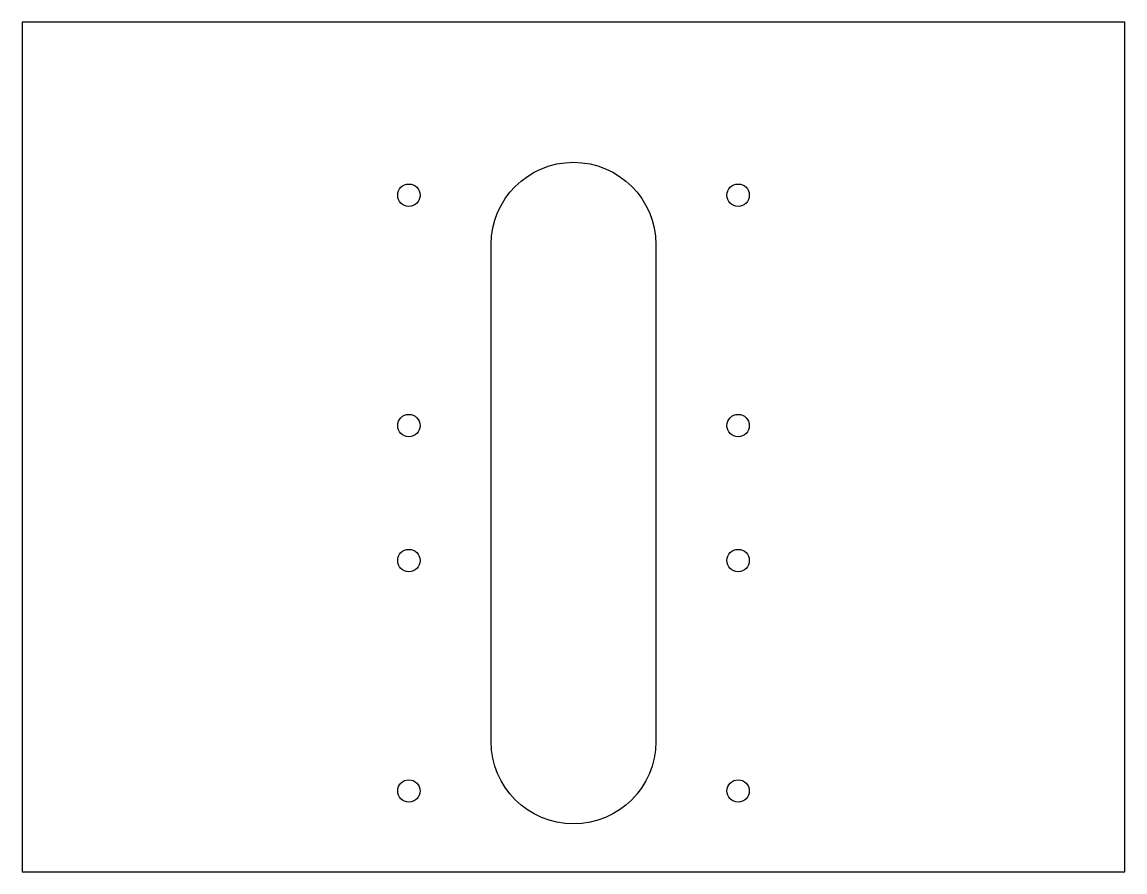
# Model space of a CAD drawing. Header units: millimetres. Extents: x -168 to 168, y -60 to 199.
import ezdxf

# ---------------------------------------------------------------- set-up
doc = ezdxf.new("R2010")
doc.units = ezdxf.units.MM

msp = doc.modelspace()

# ---------------------------------------------------------------- linework, layer by layer
msp.add_lwpolyline([(167.5, -59.6), (167.5, 198.6), (-167.5, 198.6), (-167.5, -59.6)], close=True)
msp.add_lwpolyline([(-25, 131, -1), (25, 131), (25, -20, -1), (-25, -20)], format="xyb", close=True)
for centre in [(-50, 146), (50, 146), (-50, 76), (50, 76), (-50, 35), (50, 35), (-50, -35), (50, -35)]:
    msp.add_circle(centre, 3.4)

doc.saveas('drawing.dxf')
